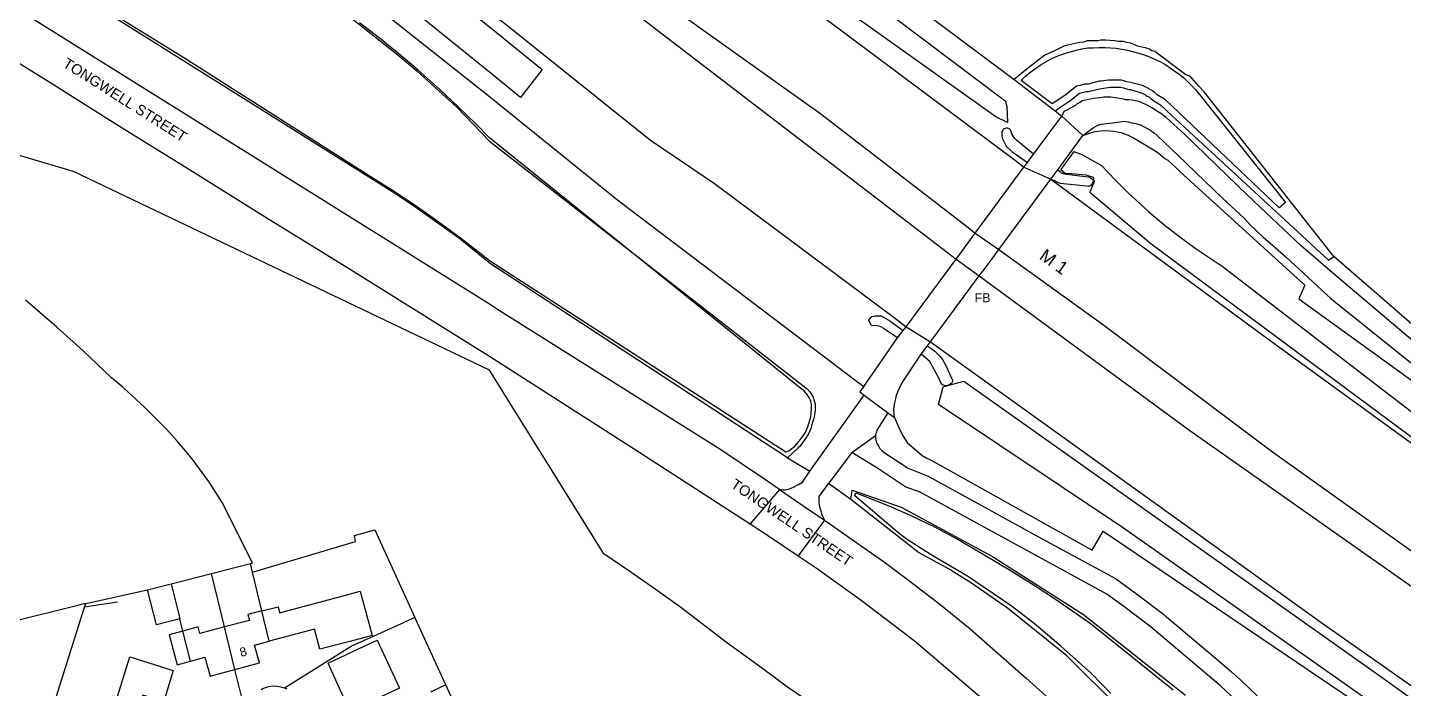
# Model space of a CAD drawing. Header units: millimetres. Extents: x 111502 to 977541, y 8702 to 1044108.
# Drawn here: x 974140.5 to 974372, y 476996.3 to 477107.5 of the extents above; entities that cross this region are included whole.
import ezdxf

# ---------------------------------------------------------------- set-up
doc = ezdxf.new("R2010")
doc.units = ezdxf.units.MM
doc.header["$LTSCALE"] = 0.25
doc.layers.add('X HVSS Site Background', color=8, linetype='Continuous')
doc.styles.add('OS Master Map$1$Standard', font='txt')

# ---------------------------------------------------------------- blocks, each defined once
blk = doc.blocks.new('OS MAP')
at = {"layer": 'X HVSS Site Background', "flags": 128}
for points in [[(487834.6, 241841.25), (487864.7, 241815.5), (487864.7, 241815.5), (487889.75, 241794.85), (487889.75, 241794.85), (487919.65, 241769.7), (487919.65, 241769.7), (487948.35, 241745.65), (487948.35, 241745.65), (487981.7, 241719.7), (487981.7, 241719.7), (488000, 241706.2), (488000, 241706.2), (488088.25, 241640.19)], [(487814.9, 241827.1), (487908.85, 241749.8), (487908.85, 241749.8), (488000, 241675.15), (488000, 241675.15), (488027.87, 241654.33), (488027.87, 241654.33), (488055.75, 241634.39), (488055.75, 241634.39), (488080.25, 241615.49), (488080.25, 241615.49), (488081.7, 241614.34)], [(487814.65, 241822), (487940.5, 241718.5), (487940.5, 241718.5), (488000, 241670.2), (488000, 241670.2), (488077.05, 241611.09), (488077.05, 241611.09), (488078.5, 241609.94)], [(487813.7, 241804), (487957.3, 241685.85), (487957.3, 241685.85), (488000, 241651.7), (488000, 241651.7), (488027.1, 241630), (488027.1, 241630), (488037.86, 241622.7), (488037.86, 241622.7), (488068.55, 241599.79), (488068.55, 241599.79), (488070.1, 241598.59)], [(487813.4, 241791.65), (487813.7, 241800.7), (487813.7, 241800.7), (487824.1, 241792.9), (487824.1, 241792.9), (487856.95, 241766.35), (487856.95, 241766.35), (487885.05, 241743.15), (487885.05, 241743.15), (487915.5, 241717.65), (487915.5, 241717.65), (487943.85, 241694.5), (487943.85, 241694.5), (487968.05, 241674.6), (487968.05, 241674.6), (487994.35, 241653.6), (487994.35, 241653.6), (488000, 241649.05), (488000, 241649.05), (488008.9, 241641.85), (488008.9, 241641.85), (488005.25, 241637.15)], [(488005.25, 241637.15), (488000, 241641.4), (488000, 241641.4), (487947, 241684.2), (487947, 241684.2), (487919.85, 241705.95), (487919.85, 241705.95), (487892.85, 241728.05), (487892.85, 241728.05), (487864.7, 241750.55), (487864.7, 241750.55), (487840.7, 241770.05), (487840.7, 241770.05), (487820.8, 241785.6), (487820.8, 241785.6), (487813.4, 241791.65)], [(487813.12, 241787.32), (487926.2, 241696.8), (487926.2, 241696.8), (487930.5, 241693.25), (487930.5, 241693.25), (487940.3, 241685.2), (487940.3, 241685.2), (487945.6, 241680.95), (487945.6, 241680.95), (487980.6, 241652.7), (487980.6, 241652.7), (488000, 241637.3), (488000, 241637.3), (488013.4, 241626.5), (488013.4, 241626.5), (488021.8, 241619.7), (488021.8, 241619.7), (488061.7, 241589.5), (488061.7, 241589.5), (488063, 241588.55)], [(487841.45, 241757.65), (487984.6, 241644.35), (487984.6, 241644.35), (487987.8, 241641.65), (487987.8, 241641.65), (487994.6, 241635.45), (487994.6, 241635.45), (488000, 241629.83), (488000, 241629.83), (488053.25, 241588.3), (488053.25, 241588.3), (488053.45, 241588.15), (488053.45, 241588.15), (488053.9, 241587.62), (488053.9, 241587.62), (488054.45, 241586.7), (488054.45, 241586.7), (488054.6, 241586.3), (488054.6, 241586.3), (488054.8, 241585.55), (488054.8, 241585.55), (488054.8, 241584.55), (488054.8, 241584.55), (488054.65, 241583.4), (488054.65, 241583.4), (488054.6, 241583.2), (488054.6, 241583.2), (488054.2, 241581.9), (488054.2, 241581.9), (488054.1, 241581.55), (488054.1, 241581.55), (488053.7, 241580.55), (488053.7, 241580.55), (488053.2, 241579.75), (488053.2, 241579.75), (488052.2, 241578.45), (488052.2, 241578.45), (488051.95, 241578.2), (488051.95, 241578.2), (488050.15, 241576.5)], [(487999.88, 241609.4), (487995.05, 241613.35), (487995.05, 241613.35), (487987.05, 241619.05), (487987.05, 241619.05), (487983.6, 241621.35), (487983.6, 241621.35), (487876.8, 241688.3)], [(488049.85, 241577.45), (488050.4, 241577.75), (488050.4, 241577.75), (488051.3, 241578.45), (488051.3, 241578.45), (488051.7, 241578.85), (488051.7, 241578.85), (488052.1, 241579.3), (488052.1, 241579.3), (488052.8, 241580.2), (488052.8, 241580.2), (488053.1, 241580.7), (488053.1, 241580.7), (488053.35, 241581.25), (488053.35, 241581.25), (488053.55, 241581.75), (488053.55, 241581.75), (488053.75, 241582.3), (488053.75, 241582.3), (488053.9, 241582.85), (488053.9, 241582.85), (488054.05, 241583.5), (488054.05, 241583.5), (488054.1, 241583.9), (488054.1, 241583.9), (488054.15, 241584.25), (488054.15, 241584.25), (488054.2, 241584.65), (488054.2, 241584.65), (488054.2, 241585.4), (488054.2, 241585.4), (488054.1, 241585.85), (488054.1, 241585.85), (488054, 241586.2), (488054, 241586.2), (488053.85, 241586.55), (488053.85, 241586.55), (488053.65, 241586.9), (488053.65, 241586.9), (488053.45, 241587.2), (488053.45, 241587.2), (488052.95, 241587.8), (488052.95, 241587.8), (488052.4, 241588.2), (488052.4, 241588.2), (488000, 241630.35), (488000, 241630.35), (487997.75, 241632.65), (487997.75, 241632.65), (487994.75, 241635.6), (487994.75, 241635.6), (487991.65, 241638.5), (487991.65, 241638.5), (487987.95, 241641.8), (487987.95, 241641.8), (487984.75, 241644.5), (487984.75, 241644.5), (487981.5, 241647.15), (487981.5, 241647.15), (487978.15, 241649.75)], [(488049.85, 241577.45), (488000, 241609.65), (488000, 241609.65), (487998.4, 241610.95), (487998.4, 241610.95), (487995.15, 241613.5), (487995.15, 241613.5), (487990.55, 241616.85), (487990.55, 241616.85), (487987.15, 241619.2), (487987.15, 241619.2), (487983.7, 241621.5), (487983.7, 241621.5), (487979.95, 241623.85), (487979.95, 241623.85), (487948.6, 241643.85), (487948.6, 241643.85), (487909.55, 241667.95)], [(488048.8, 241571.2), (488046.3, 241572.9), (488046.3, 241572.9), (488038.75, 241578), (488038.75, 241578), (488001.55, 241601.35), (488001.55, 241601.35), (488000, 241602.35), (488000, 241602.35), (487880.95, 241676.75)], [(487914.6, 241646.8), (487926.65, 241639.35), (487926.65, 241639.35), (487937.75, 241632.35), (487937.75, 241632.35), (487948.65, 241625.6), (487948.65, 241625.6), (487962.3, 241617.1), (487962.3, 241617.1), (487976.75, 241608.15), (487976.75, 241608.15), (487997.65, 241595.1), (487997.65, 241595.1), (488000, 241593.6), (488000, 241593.6), (488025.3, 241577.4), (488025.3, 241577.4), (488041.35, 241567.05), (488041.35, 241567.05), (488043.88, 241565.4)], [(488071.25, 241523.6), (488050.15, 241537.9), (488050.15, 241537.9), (488045.8, 241541.15), (488045.8, 241541.15), (488039.9, 241545.45), (488039.9, 241545.45), (488032.2, 241551.35), (488032.2, 241551.35), (488027.9, 241554.4), (488027.9, 241554.4), (488023.6, 241557.4), (488023.6, 241557.4), (488019.25, 241560.35), (488019.25, 241560.35), (488000, 241591.26), (488000, 241591.26), (487930.04, 241624.72), (487930.04, 241624.72), (487917.09, 241628.53)], [(488087.17, 241632.97), (488085.2, 241633.89), (488085.2, 241633.89), (488054.83, 241655.55), (488054.83, 241655.55), (488051.18, 241658.15), (488051.18, 241658.15), (488051.53, 241662.61)], [(488051.53, 241662.61), (488064.05, 241653.79), (488064.05, 241653.79), (488086.75, 241636.59), (488086.75, 241636.59), (488087.05, 241635.69), (488087.05, 241635.69), (488087.17, 241632.97)], [(488048.23, 241656.7), (488088.75, 241626.39), (488088.75, 241626.39), (488089.9, 241625.44)], [(487959.8, 241558.75), (487960.15, 241558.85), (487960.15, 241558.85), (487955.05, 241569), (487955.05, 241569), (487952.9, 241572.35), (487952.9, 241572.35), (487951.7, 241574.05), (487951.7, 241574.05), (487950.15, 241576.1), (487950.15, 241576.1), (487948.85, 241577.7), (487948.85, 241577.7), (487947.5, 241579.25), (487947.5, 241579.25), (487945.65, 241581.35), (487945.65, 241581.35), (487943.9, 241583.15), (487943.9, 241583.15), (487942.1, 241584.95), (487942.1, 241584.95), (487938.4, 241588.35), (487938.4, 241588.35), (487936.45, 241590), (487936.45, 241590), (487931.65, 241594.5), (487931.65, 241594.5), (487927.25, 241598.5), (487927.25, 241598.5), (487921.95, 241603.05)], [(488142.03, 241610.42), (488120.25, 241638.09), (488120.25, 241638.09), (488119.35, 241639.09), (488119.35, 241639.09), (488118.55, 241639.99), (488118.55, 241639.99), (488118.15, 241640.39), (488118.15, 241640.39), (488117.65, 241640.79), (488117.65, 241640.79), (488117.15, 241640.99), (488117.15, 241640.99), (488111.95, 241644.89), (488111.95, 241644.89), (488111.45, 241644.99), (488111.45, 241644.99), (488111.05, 241645.29), (488111.05, 241645.29), (488110.65, 241645.39), (488110.65, 241645.39), (488110.45, 241645.49), (488110.45, 241645.49), (488110.05, 241645.59), (488110.05, 241645.59), (488109.05, 241645.79), (488109.05, 241645.79), (488108.45, 241646.09), (488108.45, 241646.09), (488107.85, 241646.29), (488107.85, 241646.29), (488107.25, 241646.39), (488107.25, 241646.39), (488106.65, 241646.59), (488106.65, 241646.59), (488105.85, 241646.59), (488105.85, 241646.59), (488105.15, 241646.69), (488105.15, 241646.69), (488103.65, 241646.79), (488103.65, 241646.79), (488102.85, 241646.79), (488102.85, 241646.79), (488102.35, 241646.69), (488102.35, 241646.69), (488100.55, 241646.69), (488100.55, 241646.69), (488099.95, 241646.49), (488099.95, 241646.49), (488099.25, 241646.39), (488099.25, 241646.39), (488097.25, 241645.99), (488097.25, 241645.99), (488096.65, 241645.79), (488096.65, 241645.79), (488095.05, 241644.99), (488095.05, 241644.99), (488093.45, 241644.29), (488093.45, 241644.29), (488090.45, 241641.99), (488090.45, 241641.99), (488088.25, 241640.19)], [(488094.65, 241636.09), (488089.45, 241640.04), (488089.45, 241640.04), (488090.15, 241640.69), (488090.15, 241640.69), (488090.85, 241641.29), (488090.85, 241641.29), (488091.55, 241641.84), (488091.55, 241641.84), (488092.8, 241642.69), (488092.8, 241642.69), (488094.4, 241643.59), (488094.4, 241643.59), (488095.25, 241643.99), (488095.25, 241643.99), (488096.1, 241644.34), (488096.1, 241644.34), (488096.95, 241644.64), (488096.95, 241644.64), (488098.7, 241645.14), (488098.7, 241645.14), (488099.65, 241645.34), (488099.65, 241645.34), (488100.65, 241645.49), (488100.65, 241645.49), (488101.6, 241645.54), (488101.6, 241645.54), (488102.6, 241645.59), (488102.6, 241645.59), (488103.6, 241645.59), (488103.6, 241645.59), (488105.45, 241645.44), (488105.45, 241645.44), (488107.35, 241645.14), (488107.35, 241645.14), (488109.25, 241644.64), (488109.25, 241644.64), (488110.15, 241644.34), (488110.15, 241644.34), (488111.05, 241643.99), (488111.05, 241643.99), (488112.8, 241643.19), (488112.8, 241643.19), (488113.65, 241642.74), (488113.65, 241642.74), (488116.05, 241641.09), (488116.05, 241641.09), (488116.8, 241640.44), (488116.8, 241640.44), (488117.5, 241639.79), (488117.5, 241639.79), (488118.2, 241639.09), (488118.2, 241639.09), (488118.85, 241638.39), (488118.85, 241638.39), (488119.45, 241637.64), (488119.45, 241637.64), (488133.9, 241619.49), (488133.9, 241619.49), (488132.85, 241618.59)], [(488088.25, 241640.19), (488095.2, 241634.89)], [(488132.85, 241618.59), (488113.75, 241636.79), (488113.75, 241636.79), (488112.35, 241637.59), (488112.35, 241637.59), (488111.95, 241637.99), (488111.95, 241637.99), (488111.65, 241638.19), (488111.65, 241638.19), (488111.55, 241638.29), (488111.55, 241638.29), (488110.95, 241638.59), (488110.95, 241638.59), (488110.85, 241638.69), (488110.85, 241638.69), (488109.85, 241639.19), (488109.85, 241639.19), (488107.85, 241639.69), (488107.85, 241639.69), (488107.25, 241639.79), (488107.25, 241639.79), (488106.75, 241639.99), (488106.75, 241639.99), (488106.35, 241640.09), (488106.35, 241640.09), (488104.15, 241640.09), (488104.15, 241640.09), (488102.85, 241639.89), (488102.85, 241639.89), (488102.65, 241639.89), (488102.65, 241639.89), (488100.75, 241639.39), (488100.75, 241639.39), (488100.15, 241639.39), (488100.15, 241639.39), (488099.35, 241639.19), (488099.35, 241639.19), (488098.75, 241639.09), (488098.75, 241639.09), (488097.05, 241637.69), (488097.05, 241637.69), (488095.45, 241636.59), (488095.45, 241636.59), (488094.65, 241636.09)], [(488095.2, 241634.89), (488096.15, 241635.59), (488096.15, 241635.59), (488097.65, 241636.59), (488097.65, 241636.59), (488099.25, 241637.89), (488099.25, 241637.89), (488100.45, 241638.19), (488100.45, 241638.19), (488100.85, 241638.19), (488100.85, 241638.19), (488101.15, 241638.29), (488101.15, 241638.29), (488102.95, 241638.69), (488102.95, 241638.69), (488104.35, 241638.89), (488104.35, 241638.89), (488106.15, 241638.89), (488106.15, 241638.89), (488106.65, 241638.79), (488106.65, 241638.79), (488107.15, 241638.59), (488107.15, 241638.59), (488107.65, 241638.49), (488107.65, 241638.49), (488107.85, 241638.49), (488107.85, 241638.49), (488109.15, 241638.09), (488109.15, 241638.09), (488109.55, 241637.99), (488109.55, 241637.99), (488110.35, 241637.59), (488110.35, 241637.59), (488110.45, 241637.49), (488110.45, 241637.49), (488111.05, 241637.19), (488111.05, 241637.19), (488111.25, 241636.99), (488111.25, 241636.99), (488111.55, 241636.79), (488111.55, 241636.79), (488111.75, 241636.59), (488111.75, 241636.59), (488112.45, 241636.19), (488112.45, 241636.19), (488112.95, 241635.89), (488112.95, 241635.89), (488114.85, 241634.09), (488114.85, 241634.09), (488141.15, 241609.79), (488141.15, 241609.79), (488142.03, 241610.42)], [(488174.3, 241580.14), (488142.25, 241607.29), (488142.25, 241607.29), (488136.55, 241612.19), (488136.55, 241612.19), (488127.65, 241620.59), (488127.65, 241620.59), (488116.95, 241630.99), (488116.95, 241630.99), (488113.85, 241633.79), (488113.85, 241633.79), (488112.95, 241634.49), (488112.95, 241634.49), (488111.95, 241635.09), (488111.95, 241635.09), (488111.55, 241635.39), (488111.55, 241635.39), (488110.65, 241635.89), (488110.65, 241635.89), (488109.55, 241636.39), (488109.55, 241636.39), (488109.25, 241636.49), (488109.25, 241636.49), (488108.65, 241636.59), (488108.65, 241636.59), (488108.15, 241636.69), (488108.15, 241636.69), (488107.55, 241636.79), (488107.55, 241636.79), (488106.95, 241636.79), (488106.95, 241636.79), (488106.75, 241636.89), (488106.75, 241636.89), (488104.55, 241637.19), (488104.55, 241637.19), (488103.35, 241637.19), (488103.35, 241637.19), (488102.75, 241637.09), (488102.75, 241637.09), (488101.65, 241636.99), (488101.65, 241636.99), (488100.55, 241636.79), (488100.55, 241636.79), (488099.75, 241636.59), (488099.75, 241636.59), (488099.35, 241636.29), (488099.35, 241636.29), (488098.85, 241636.09), (488098.85, 241636.09), (488098.65, 241635.89), (488098.65, 241635.89), (488097.25, 241635.09), (488097.25, 241635.09), (488096.65, 241634.79), (488096.65, 241634.79), (488096.3, 241634.04)], [(488095.2, 241634.89), (488096.3, 241634.04)], [(488091.55, 241627.64), (488096.3, 241634.04)], [(488096.3, 241634.04), (488099.85, 241630.74)], [(488099.85, 241630.74), (488101.2, 241631.79), (488101.2, 241631.79), (488101.55, 241632.04), (488101.55, 241632.04), (488101.95, 241632.29), (488101.95, 241632.29), (488102.35, 241632.49), (488102.35, 241632.49), (488102.9, 241632.69), (488102.9, 241632.69), (488105.25, 241632.94), (488105.25, 241632.94), (488106.85, 241633.19), (488106.85, 241633.19), (488107.45, 241633.09), (488107.45, 241633.09), (488108.05, 241632.89), (488108.05, 241632.89), (488108.75, 241632.79), (488108.75, 241632.79), (488109.65, 241632.49), (488109.65, 241632.49), (488110.25, 241632.19), (488110.25, 241632.19), (488111.25, 241631.59), (488111.25, 241631.59), (488111.85, 241631.19), (488111.85, 241631.19), (488112.35, 241630.79), (488112.35, 241630.79), (488115.85, 241627.39), (488115.85, 241627.39), (488123.35, 241620.19), (488123.35, 241620.19), (488127.05, 241616.79), (488127.05, 241616.79), (488127.95, 241615.79), (488127.95, 241615.79), (488130.25, 241613.59), (488130.25, 241613.59), (488131.75, 241612.29), (488131.75, 241612.29), (488134.05, 241610.29), (488134.05, 241610.29), (488141.54, 241603.31), (488141.54, 241603.31), (488173.3, 241577.84)], [(488091.55, 241627.64), (488088.65, 241629.99), (488088.65, 241629.99), (488088.45, 241630.19), (488088.45, 241630.19), (488088.2, 241630.49), (488088.2, 241630.49), (488088.05, 241630.74), (488088.05, 241630.74), (488087.9, 241631.04), (488087.9, 241631.04), (488087.8, 241631.39), (488087.8, 241631.39), (488087.65, 241631.74), (488087.65, 241631.74), (488087.55, 241631.84), (488087.55, 241631.84), (488087.35, 241631.94), (488087.35, 241631.94), (488087.2, 241631.99), (488087.2, 241631.99), (488087, 241631.99), (488087, 241631.99), (488086.75, 241631.94), (488086.75, 241631.94), (488086.6, 241631.89), (488086.6, 241631.89), (488086.45, 241631.79), (488086.45, 241631.79), (488086.35, 241631.64), (488086.35, 241631.64), (488086.2, 241631.44), (488086.2, 241631.44), (488086.2, 241630.74), (488086.2, 241630.74), (488086.25, 241630.29), (488086.25, 241630.29), (488086.95, 241628.99), (488086.95, 241628.99), (488087.9, 241628.09), (488087.9, 241628.09), (488090.5, 241626.24)], [(488095.6, 241624.99), (488099.85, 241630.74)], [(488099.85, 241630.74), (488101.3, 241631.29), (488101.3, 241631.29), (488101.9, 241631.44), (488101.9, 241631.44), (488102.85, 241631.54), (488102.85, 241631.54), (488103.5, 241631.59), (488103.5, 241631.59), (488104.35, 241631.54), (488104.35, 241631.54), (488105, 241631.49), (488105, 241631.49), (488105.6, 241631.39), (488105.6, 241631.39), (488106.25, 241631.24), (488106.25, 241631.24), (488107.45, 241630.84), (488107.45, 241630.84), (488108.35, 241630.39), (488108.35, 241630.39), (488109.85, 241629.49), (488109.85, 241629.49), (488110.15, 241629.29), (488110.15, 241629.29), (488112.45, 241627.89), (488112.45, 241627.89), (488113.65, 241626.89), (488113.65, 241626.89), (488114.15, 241626.59), (488114.15, 241626.59), (488115.45, 241625.39), (488115.45, 241625.39), (488116.15, 241624.69), (488116.15, 241624.69), (488137.15, 241605.59), (488137.15, 241605.59), (488136.15, 241603.29), (488136.15, 241603.29), (488172.95, 241576.69)], [(488090.5, 241626.24), (488091.55, 241627.64)], [(488098.3, 241628.09), (488096.15, 241625.04), (488096.15, 241625.04), (488096.85, 241624.44), (488096.85, 241624.44), (488097.95, 241624.34), (488097.95, 241624.34), (488100.35, 241624.14), (488100.35, 241624.14), (488101.55, 241623.74), (488101.55, 241623.74), (488101.75, 241622.99), (488101.75, 241622.99), (488101, 241621.24), (488101, 241621.24), (488111.25, 241612.59), (488111.25, 241612.59), (488161.7, 241575.19), (488161.7, 241575.19), (488192.15, 241554.34), (488192.15, 241554.34), (488193.3, 241555.44)], [(488098.3, 241628.09), (488099.65, 241627.54), (488099.65, 241627.54), (488102.95, 241625.69), (488102.95, 241625.69), (488105.25, 241623.29), (488105.25, 241623.29), (488107.55, 241620.99), (488107.55, 241620.99), (488110.95, 241617.89), (488110.95, 241617.89), (488113.45, 241615.79), (488113.45, 241615.79), (488116.15, 241613.69), (488116.15, 241613.69), (488118.75, 241611.79), (488118.75, 241611.79), (488123.25, 241608.79), (488123.25, 241608.79), (488148.75, 241589.19), (488148.75, 241589.19), (488155.75, 241583.79)], [(488081.7, 241614.34), (488089.9, 241625.44)], [(488089.9, 241625.44), (488090.5, 241626.24)], [(488089.9, 241625.44), (488094.45, 241623.44)], [(488085.7, 241611.59), (488094.45, 241623.44)], [(488095.6, 241624.99), (488096.25, 241624.49), (488096.25, 241624.49), (488096.7, 241624.29), (488096.7, 241624.29), (488099.8, 241623.94), (488099.8, 241623.94), (488100.85, 241623.79), (488100.85, 241623.79), (488101.2, 241623.59), (488101.2, 241623.59), (488101.3, 241623.54), (488101.3, 241623.54), (488101.5, 241623.34), (488101.5, 241623.34), (488101.55, 241623.24), (488101.55, 241623.24), (488101.55, 241623.04), (488101.55, 241623.04), (488101.45, 241622.79), (488101.45, 241622.79), (488101.4, 241622.64), (488101.4, 241622.64), (488101.3, 241622.49), (488101.3, 241622.49), (488101.15, 241622.34), (488101.15, 241622.34), (488101, 241622.24), (488101, 241622.24), (488100.85, 241622.24), (488100.85, 241622.24), (488100.7, 241622.19), (488100.7, 241622.19), (488100.45, 241622.24), (488100.45, 241622.24), (488096, 241622.69), (488096, 241622.69), (488094.45, 241623.44)], [(488094.45, 241623.44), (488095.6, 241624.99)], [(488094.45, 241623.44), (488131.35, 241596.29), (488131.35, 241596.29), (488170.65, 241567.69), (488170.65, 241567.69), (488187.25, 241556.09), (488187.25, 241556.09), (488215.05, 241536.59), (488215.05, 241536.59), (488230.55, 241526.09), (488230.55, 241526.09), (488248.45, 241514.09), (488248.45, 241514.09), (488255.3, 241509.34), (488255.3, 241509.34), (488261.87, 241504.89)], [(488078.5, 241609.94), (488079.45, 241611.24), (488079.45, 241611.24), (488081, 241613.34), (488081, 241613.34), (488081.7, 241614.34)], [(488081.7, 241614.34), (488085.7, 241611.59)], [(488082.4, 241607.14), (488083.4, 241608.44), (488083.4, 241608.44), (488084.4, 241609.79), (488084.4, 241609.79), (488085.7, 241611.59)], [(488085.7, 241611.59), (488103.15, 241598.99), (488103.15, 241598.99), (488131.73, 241577.51), (488131.73, 241577.51), (488171.75, 241549), (488171.75, 241549), (488196.55, 241532.49), (488196.55, 241532.49), (488243.61, 241500), (488243.61, 241500), (488400.35, 241394.49), (488400.35, 241394.49), (488447.88, 241362.42)], [(488050.15, 241576.5), (488000, 241609.3), (488000, 241609.3), (487999.88, 241609.4)], [(488070.1, 241598.59), (488078.5, 241609.94)], [(488078.5, 241609.94), (488082.4, 241607.14)], [(488174.95, 241581.54), (488175.05, 241581.79), (488175.05, 241581.79), (488142.03, 241610.42)], [(488074.2, 241596.04), (488082.4, 241607.14)], [(488082.4, 241607.14), (488117.81, 241581.14), (488117.81, 241581.14), (488169.76, 241544.59), (488169.76, 241544.59), (488226.55, 241505.59), (488226.55, 241505.59), (488234.92, 241500), (488234.92, 241500), (488243.75, 241494.09), (488243.75, 241494.09), (488381.35, 241401.19), (488381.35, 241401.19), (488445.12, 241358.45)], [(488068.65, 241596.69), (488066.3, 241598.29), (488066.3, 241598.29), (488066.1, 241598.44), (488066.1, 241598.44), (488065.85, 241598.59), (488065.85, 241598.59), (488065.55, 241598.69), (488065.55, 241598.69), (488065.3, 241598.74), (488065.3, 241598.74), (488065, 241598.79), (488065, 241598.79), (488064.5, 241598.74), (488064.5, 241598.74), (488064.25, 241598.79), (488064.25, 241598.79), (488063.9, 241599.49), (488063.9, 241599.49), (488063.85, 241599.69), (488063.85, 241599.69), (488064.15, 241600.14), (488064.15, 241600.14), (488064.35, 241600.29), (488064.35, 241600.29), (488064.9, 241600.39), (488064.9, 241600.39), (488065.3, 241600.44), (488065.3, 241600.44), (488065.9, 241600.39), (488065.9, 241600.39), (488067.35, 241599.59), (488067.35, 241599.59), (488069.6, 241597.94)], [(488068.65, 241596.69), (488069.6, 241597.94)], [(488069.6, 241597.94), (488070.1, 241598.59)], [(488070.1, 241598.59), (488074.2, 241596.04)], [(488063, 241588.55), (488068.65, 241596.69)], [(488072.65, 241593.94), (488073.7, 241595.34)], [(488073.7, 241595.34), (488074.95, 241594.49), (488074.95, 241594.49), (488075.35, 241594.09), (488075.35, 241594.09), (488075.75, 241593.64), (488075.75, 241593.64), (488076.2, 241593.04), (488076.2, 241593.04), (488076.5, 241592.54), (488076.5, 241592.54), (488076.85, 241591.94), (488076.85, 241591.94), (488077.8, 241589.84), (488077.8, 241589.84), (488077.85, 241589.74), (488077.85, 241589.74), (488077.9, 241589.59), (488077.9, 241589.59), (488077.9, 241589.34), (488077.9, 241589.34), (488077.8, 241589.14), (488077.8, 241589.14), (488077.6, 241588.99), (488077.6, 241588.99), (488077.15, 241588.69), (488077.15, 241588.69), (488076.9, 241588.64), (488076.9, 241588.64), (488076.55, 241588.69), (488076.55, 241588.69), (488076.35, 241588.74), (488076.35, 241588.74), (488076.05, 241588.94), (488076.05, 241588.94), (488075.6, 241589.94), (488075.6, 241589.94), (488074.1, 241592.74), (488074.1, 241592.74), (488072.65, 241593.94)], [(488073.7, 241595.34), (488074.2, 241596.04)], [(488074.2, 241596.04), (488140.25, 241548.59), (488140.25, 241548.59), (488209.44, 241500), (488209.44, 241500), (488215.85, 241495.49), (488215.85, 241495.49), (488258.25, 241466.79), (488258.25, 241466.79), (488285.61, 241448.39)], [(488068.12, 241583.3), (488068.1, 241583.95), (488068.1, 241583.95), (488068.05, 241584.55), (488068.05, 241584.55), (488068.1, 241585.15), (488068.1, 241585.15), (488068.2, 241585.75), (488068.2, 241585.75), (488068.35, 241586.45), (488068.35, 241586.45), (488068.5, 241587.05), (488068.5, 241587.05), (488068.7, 241587.6), (488068.7, 241587.6), (488068.95, 241588.2), (488068.95, 241588.2), (488069.45, 241589.15), (488069.45, 241589.15), (488072.65, 241593.94)], [(488063, 241588.55), (488062.3, 241587.6), (488062.3, 241587.6), (488063.05, 241587.05)], [(488253.15, 241462.69), (488202.25, 241497.39), (488202.25, 241497.39), (488198.54, 241500), (488198.54, 241500), (488106.65, 241564.69), (488106.65, 241564.69), (488075.55, 241585.49), (488075.55, 241585.49), (488076.35, 241588.44)], [(488076.35, 241588.44), (488077.5, 241588.79), (488077.5, 241588.79), (488079.8, 241589.44), (488079.8, 241589.44), (488150.55, 241539.29), (488150.55, 241539.29), (488205, 241500), (488205, 241500), (488210.45, 241496.09), (488210.45, 241496.09), (488253.85, 241464.44), (488253.85, 241464.44), (488253.15, 241462.69)], [(488053.93, 241574.25), (488063.05, 241587.05)], [(488063.05, 241587.05), (488067.05, 241584.1)], [(488067.05, 241584.1), (488065.2, 241581.15), (488065.2, 241581.15), (488065.1, 241580.85), (488065.1, 241580.85), (488065, 241580.6), (488065, 241580.6), (488064.95, 241580.3)], [(488067.05, 241584.1), (488068.12, 241583.3)], [(488068.12, 241583.3), (488068.5, 241582.5), (488068.5, 241582.5), (488068.65, 241582.1), (488068.65, 241582.1), (488068.85, 241581.65), (488068.85, 241581.65), (488069.5, 241580.35), (488069.5, 241580.35), (488069.9, 241579.7), (488069.9, 241579.7), (488070.3, 241579.1), (488070.3, 241579.1), (488072.8, 241576.9), (488072.8, 241576.9), (488073.5, 241576.5), (488073.5, 241576.5), (488074.3, 241576.1), (488074.3, 241576.1), (488101.39, 241560.96), (488101.39, 241560.96), (488103.25, 241564.19), (488103.25, 241564.19), (488155.05, 241529.09)], [(488060.95, 241577.4), (488064.95, 241580.3)], [(488064.95, 241580.3), (488064.95, 241579.85), (488064.95, 241579.85), (488065, 241579.5), (488065, 241579.5), (488065.1, 241579.15), (488065.1, 241579.15), (488065.25, 241578.8), (488065.25, 241578.8), (488065.5, 241578.4), (488065.5, 241578.4), (488065.7, 241578.1), (488065.7, 241578.1), (488065.95, 241577.8), (488065.95, 241577.8), (488066.4, 241577.4), (488066.4, 241577.4), (488070.45, 241574.8), (488070.45, 241574.8), (488073.8, 241573.45), (488073.8, 241573.45), (488093, 241562.9), (488093, 241562.9), (488105.3, 241556.2), (488105.3, 241556.2), (488108.2, 241554.15), (488108.2, 241554.15), (488113.2, 241550.4), (488113.2, 241550.4), (488121.7, 241543.2), (488121.7, 241543.2), (488123.25, 241541.85), (488123.25, 241541.85), (488124.85, 241540.5), (488124.85, 241540.5), (488126.4, 241539.1), (488126.4, 241539.1), (488129.15, 241536.45)], [(488060.95, 241577.4), (488057.04, 241572.18)], [(488127.6, 241533.8), (488123, 241538.15), (488123, 241538.15), (488111.1, 241548.2), (488111.1, 241548.2), (488106.75, 241551.5), (488106.75, 241551.5), (488103.85, 241553.55), (488103.85, 241553.55), (488072.35, 241570.8), (488072.35, 241570.8), (488070.05, 241571.6), (488070.05, 241571.6), (488065.15, 241574.85), (488065.15, 241574.85), (488060.95, 241577.4)], [(488050.15, 241576.5), (488053.93, 241574.25)], [(488048.8, 241571.2), (488049.1, 241571.2), (488049.1, 241571.2), (488049.4, 241571.15), (488049.4, 241571.15), (488049.75, 241571.15), (488049.75, 241571.15), (488050.3, 241571.25), (488050.3, 241571.25), (488051.15, 241571.6), (488051.15, 241571.6), (488051.65, 241571.85), (488051.65, 241571.85), (488052.1, 241572.1), (488052.1, 241572.1), (488052.65, 241572.45), (488052.65, 241572.45), (488053.93, 241574.25)], [(488056.35, 241566.05), (488056, 241566.9), (488056, 241566.9), (488055.85, 241567.4), (488055.85, 241567.4), (488055.65, 241568.05), (488055.65, 241568.05), (488055.55, 241568.55), (488055.55, 241568.55), (488055.5, 241569.1), (488055.5, 241569.1), (488055.5, 241570), (488055.5, 241570), (488056.8, 241571.85), (488056.8, 241571.85), (488057.04, 241572.18)], [(488060.8, 241569.5), (488057.04, 241572.18)], [(488048.8, 241571.2), (488043.88, 241565.4)], [(488048.8, 241571.2), (488053.65, 241567.9), (488053.65, 241567.9), (488056.35, 241566.05)], [(488060.8, 241569.5), (488061, 241571.05), (488061, 241571.05), (488069.25, 241568.2), (488069.25, 241568.2), (488084.65, 241559.9), (488084.65, 241559.9), (488099.95, 241550.15), (488099.95, 241550.15), (488117.1, 241536.6)], [(488061.45, 241570.15), (488061.65, 241570.6), (488061.65, 241570.6), (488064.65, 241569.45), (488064.65, 241569.45), (488067.6, 241568.25), (488067.6, 241568.25), (488070.8, 241566.85), (488070.8, 241566.85), (488074.85, 241564.9), (488074.85, 241564.9), (488078.85, 241562.75), (488078.85, 241562.75), (488082.8, 241560.5), (488082.8, 241560.5), (488087.8, 241557.5), (488087.8, 241557.5), (488091.65, 241555.1), (488091.65, 241555.1), (488095.4, 241552.6), (488095.4, 241552.6), (488101.3, 241548.5), (488101.3, 241548.5), (488115.05, 241537.5)], [(488104.55, 241536.85), (488101.3, 241540.2), (488101.3, 241540.2), (488096.15, 241544.85), (488096.15, 241544.85), (488091.65, 241548.65), (488091.65, 241548.65), (488087.8, 241551.6), (488087.8, 241551.6), (488080.4, 241556.6), (488080.4, 241556.6), (488076.9, 241558.7), (488076.9, 241558.7), (488075.15, 241559.7), (488075.15, 241559.7), (488073.4, 241560.75), (488073.4, 241560.75), (488070.3, 241562.8), (488070.3, 241562.8), (488069.45, 241563.4), (488069.45, 241563.4), (488068.6, 241564.05), (488068.6, 241564.05), (488063.3, 241568.55), (488063.3, 241568.55), (488061.45, 241570.15)], [(488116.84, 241518.91), (488113.85, 241525.3), (488113.85, 241525.3), (488105.9, 241534.5), (488105.9, 241534.5), (488097.15, 241543.2), (488097.15, 241543.2), (488087.15, 241551.2), (488087.15, 241551.2), (488081.1, 241555.4), (488081.1, 241555.4), (488078.15, 241557.3), (488078.15, 241557.3), (488077.45, 241557.7), (488077.45, 241557.7), (488072.2, 241560.6), (488072.2, 241560.6), (488060.8, 241569.5)], [(488043.88, 241565.4), (488047.1, 241563.3), (488047.1, 241563.3), (488051.96, 241560.02)], [(488056.35, 241566.05), (488051.96, 241560.02)], [(488056.35, 241566.05), (488066.45, 241558.95), (488066.45, 241558.95), (488070.75, 241555.75), (488070.75, 241555.75), (488075.75, 241551.9), (488075.75, 241551.9), (488080.85, 241547.75), (488080.85, 241547.75), (488090.3, 241539.45), (488090.3, 241539.45), (488097.6, 241532.9), (488097.6, 241532.9), (488104.9, 241526.55), (488104.9, 241526.55), (488110.9, 241520.8), (488110.9, 241520.8), (488115.05, 241517.2)], [(487960.15, 241557.28), (487977.49, 241562.44), (487977.49, 241562.44), (487977.28, 241563.44), (487977.28, 241563.44), (487980.75, 241564.4), (487980.75, 241564.4), (487987.46, 241549.64)], [(487953.25, 241557.05), (487959.8, 241558.75)], [(487960.15, 241557.28), (487959.8, 241558.75)], [(488051.96, 241560.02), (488054.95, 241558), (488054.95, 241558), (488062.55, 241552.55), (488062.55, 241552.55), (488071.45, 241545.75), (488071.45, 241545.75), (488085.45, 241533.85), (488085.45, 241533.85), (488091.75, 241528.4), (488091.75, 241528.4), (488104.3, 241517.05), (488104.3, 241517.05), (488109.85, 241511.75)], [(487946.45, 241555.3), (487953.25, 241557.05)], [(487955.45, 241548.05), (487953.25, 241557.05)], [(487961.7, 241550.75), (487960.15, 241557.28)], [(487932.1, 241552), (487942.5, 241554.31)], [(487942.5, 241554.31), (487946.45, 241555.3)], [(487947.92, 241549.43), (487943.97, 241548.44), (487943.97, 241548.44), (487942.5, 241554.31)], [(487946.45, 241555.3), (487947.92, 241549.43)], [(487961.7, 241550.75), (487964.45, 241551.45), (487964.45, 241551.45), (487964.7, 241550.45), (487964.7, 241550.45), (487974.55, 241553.09), (487974.55, 241553.09), (487978.27, 241554.09), (487978.27, 241554.09), (487980.27, 241546.59), (487980.27, 241546.59), (487976.54, 241545.62), (487976.54, 241545.62), (487971.45, 241544.3), (487971.45, 241544.3), (487970.55, 241547.7), (487970.55, 241547.7), (487962.95, 241545.65)], [(487932.1, 241552), (487918.15, 241548.5)], [(487927.15, 241536.4), (487931.9, 241551.4)], [(487937.45, 241552.25), (487931.9, 241551.4)], [(487931.9, 241551.4), (487932.1, 241552)], [(487948.45, 241547.35), (487947.92, 241549.43)], [(487961.7, 241550.75), (487959.35, 241550.15), (487959.35, 241550.15), (487959.65, 241549.15), (487959.65, 241549.15), (487955.45, 241548.05)], [(487962.95, 241545.65), (487961.7, 241550.75)], [(487976.75, 241544.85), (487985.7, 241548.85)], [(487987.46, 241549.64), (487985.7, 241548.85)], [(487992.65, 241538.3), (487992.6, 241538.4), (487992.6, 241538.4), (487987.55, 241549.45), (487987.55, 241549.45), (487987.46, 241549.64)], [(487948.45, 241547.35), (487946.1, 241546.75), (487946.1, 241546.75), (487947.45, 241541.7), (487947.45, 241541.7), (487949.7, 241542.3)], [(487955.45, 241548.05), (487951.3, 241546.95), (487951.3, 241546.95), (487951, 241548.05), (487951, 241548.05), (487948.45, 241547.35)], [(487949.7, 241542.3), (487948.45, 241547.35)], [(487957.2, 241540.9), (487955.45, 241548.05)], [(487957.2, 241540.9), (487961.3, 241542), (487961.3, 241542), (487960.5, 241545), (487960.5, 241545), (487962.95, 241545.65)], [(487965.5, 241537.8), (487976.75, 241544.85)], [(487977.7, 241531.25), (487972.85, 241541.95), (487972.85, 241541.95), (487978, 241544.35), (487978, 241544.35), (487981.14, 241545.81), (487981.14, 241545.81), (487984.89, 241537.76), (487984.89, 241537.76), (487981.74, 241536.32), (487981.74, 241536.32), (487981.15, 241536.05), (487981.15, 241536.05), (487982.35, 241533.45)], [(487936.65, 241533.85), (487939.5, 241543.05), (487939.5, 241543.05), (487946.8, 241540.75), (487946.8, 241540.75), (487945.2, 241535.5), (487945.2, 241535.5), (487941.7, 241536.6), (487941.7, 241536.6), (487940.55, 241532.65)], [(487949.7, 241542.3), (487952.15, 241542.95), (487952.15, 241542.95), (487953, 241539.8), (487953, 241539.8), (487957.2, 241540.9)], [(487959.62, 241531.05), (487957.2, 241540.9)], [(487961.6, 241537.55), (487961.9, 241537.7), (487961.9, 241537.7), (487962.5, 241537.95), (487962.5, 241537.95), (487962.9, 241538.05), (487962.9, 241538.05), (487963.25, 241538.1), (487963.25, 241538.1), (487963.9, 241538.15), (487963.9, 241538.15), (487964.35, 241538.1), (487964.35, 241538.1), (487964.85, 241538), (487964.85, 241538), (487965.5, 241537.8)], [(487965.5, 241537.8), (487965.9, 241537.65)], [(487992.65, 241538.3), (487990.1, 241537.1)], [(487996.53, 241529.85), (487992.65, 241538.3)]]:
    blk.add_lwpolyline(points, dxfattribs=at)
at = {"layer": 'X HVSS Site Background', "attachment_point": 7, "style": 'OS Master Map$1$Standard'}
for s, insert, char_height, rotation in [('{\\farial|b0|i0|c0|p34;TONGWELL STREET}', (487928.06, 241642.44), 1.75, 327.6), ('{\\farial|b0|i0|c0|p34;M 1}', (488092.36, 241610.11), 2.125, 324.2), ('{\\farial|b0|i0|c0|p34;TONGWELL STREET}', (488040.43, 241571.63), 1.75, 325.9), ('{\\farial|b0|i0|c0|p34;8}', (487958.22, 241542.98), 1.5, 15.2)]:
    blk.add_mtext(s, dxfattribs=dict(at, insert=insert, char_height=char_height, rotation=rotation))
at = {"layer": 'X HVSS Site Background', "insert": (488081.62, 241602.71), "char_height": 1.5, "attachment_point": 7, "style": 'OS Master Map$1$Standard'}
blk.add_mtext('{\\farial|b0|i0|c0|p34;FB}', dxfattribs=at)

msp = doc.modelspace()

# ---------------------------------------------------------------- block references
at = {"lineweight": 0}
msp.add_blockref('OS MAP', (486218.2, 235458.61), dxfattribs=at)

doc.saveas('drawing.dxf')
